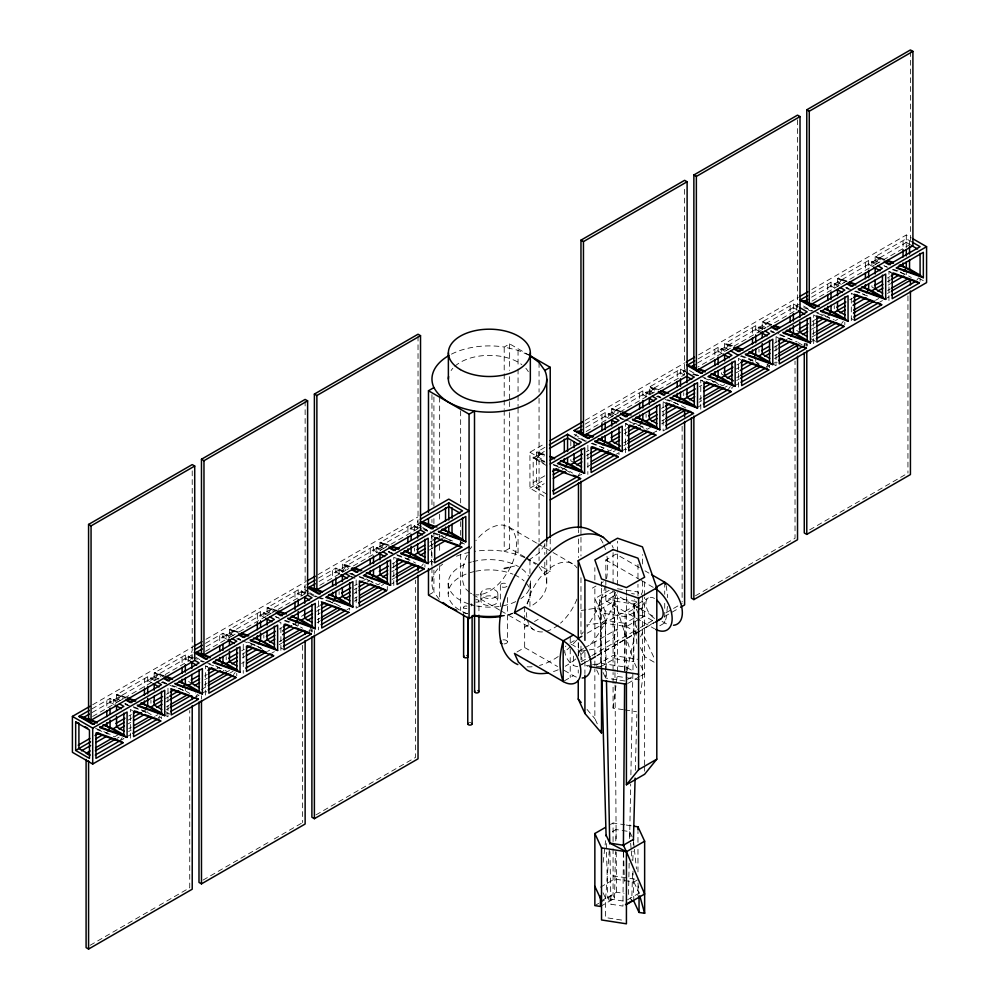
<?xml version="1.0" encoding="UTF-8"?>
<svg xmlns="http://www.w3.org/2000/svg" width="999" height="999" viewBox="0 0 999 999"><rect width="100%" height="100%" fill="white"/><g stroke="black" fill="none" stroke-linecap="round" stroke-linejoin="round"><path stroke-width="0.75" stroke-dasharray="5 3.75" d="M578.246 673.039L578.246 669.967M578.246 656.181L578.246 642.544M584.914 652.409L584.914 673.613M597.277 723.85L594.855 718.618L594.855 669.093M594.855 665.996L594.855 656.73M594.855 655.194L594.855 586.238M594.855 580.057L594.855 567.682M596.253 666.221L600.449 666.87L600.449 609.228L614.585 601.073L633.878 604.058L636.738 602.409M601.523 588.249L601.523 666.483M601.523 586.7L601.523 580.519M609.278 850.124L605.619 898.313L605.619 917.594L624.924 920.579M624.924 680.993L605.631 678.009L605.631 620.367L600.449 609.228L594.855 608.354L587.3 609.527M600.449 906.455L614.585 898.301L613.074 895.067L613.074 843.181M613.074 841.62L613.074 822.989L624.8 824.799M623.326 709.69L613.074 708.104L613.074 684.889M613.074 683.341L613.074 672.502M613.074 670.953L613.074 589.472M613.074 583.453L613.074 552.634M614.585 898.301L615.434 851.585M600.449 666.87L614.585 658.716L614.585 601.073L613.074 597.839L616.895 589.622M613.074 708.104L617.532 673.338M617.532 671.803L617.532 592.769M617.532 585.214L617.532 553.384M617.532 551.873L617.532 541.258M624.924 670.441L624.924 623.351L636.475 616.683M626.423 596.828L626.423 670.329M626.423 595.292L626.423 589.135M633.878 901.285L632.979 871.14M638.398 613.798L633.878 604.058L633.878 661.7L637.112 668.656M637.974 871.877L637.974 848.588M637.974 842.369L637.974 831.505M637.974 596.116L637.974 584.265M637.974 578.121L637.974 562.787M642.432 595.104L642.432 680.257L640.521 693.843M642.432 581.181L642.432 592.095L641.158 594.842M642.432 564.01L642.432 554.645M644.642 771.166L644.642 766.52M644.642 764.972L644.642 597.115M644.642 595.579L644.642 578.733M623.364 852.184L622.964 906.093L610.963 904.232L607.742 897.302L606.218 840.621M624.7 671.328L625.124 614.035L639.81 605.556M629.145 863.223L628.533 894.08L631.755 901.011L632.567 871.415M629.632 838.536L630.694 784.178M630.881 774.849L634.328 599.612M632.854 860.501L633.116 851.16M633.291 844.917L633.366 841.807M635.314 770.354L636.838 714.435M615.759 840.921L616.108 829.532L629.695 831.63L632.117 836.85M667.444 606.393L666.221 617.882L664.722 622.914L658.353 626.598M603.184 862.374L605.581 840.671M627.172 670.529L636.8 625.661M639.71 608.478L616.021 594.805L612.112 607.954L603.508 625.861A76.523 44.181 -60 0 1 588.461 646.815M640.521 636.863L642.432 632.754L654.195 658.104M467.182 555.244L465.921 557.854A38.262 22.09 -60 0 0 465.921 589.098L469.068 592.007M470.217 548.913L471.74 546.69M544.792 545.092L539.06 553.084L527.297 561.126M120.554 696.116L116.546 701.46L113.299 700.299M158.192 674.387L154.183 679.732L150.936 678.571M120.642 739.784L122.253 737.649M158.279 718.056L159.89 715.921M233.466 630.931L229.458 636.276L226.211 635.114M195.916 696.328L197.515 694.193M271.104 609.203L267.083 614.547L263.836 613.386M233.554 674.6L235.152 672.464M306.331 590.684L304.72 592.819L301.473 591.658M339.111 573.701L339.111 569.218L342.357 571.091L346.366 565.746M308.816 631.143L312.025 626.873M384.003 544.018L379.995 549.363L376.748 548.201M421.728 565.958L423.326 563.823M459.365 544.23L460.964 542.095M536.426 459.053L540.447 453.696M574.875 436.251L576.473 434.103M615.709 410.239L611.7 415.596L608.453 414.435M578.159 475.649L579.77 473.501M653.346 388.511L649.338 393.868L646.091 392.707M728.621 345.055L724.612 350.399L721.365 349.25M758.99 327.522L762.237 328.671L766.245 323.326M728.708 388.736L730.306 386.588M773.738 364.423L776.036 365.759L776.036 336.638L779.245 332.367M766.333 366.995L767.944 364.86M841.52 279.87L837.512 285.214L834.265 284.066M803.97 345.267L805.581 343.132M879.157 258.142L875.149 263.486L871.902 262.337M841.608 323.539L843.206 321.403M916.882 280.082L918.481 277.947M529.932 355.607L509.64 343.881L504.208 347.028A57.393 33.142 0 0 0 451.186 354.283M92.657 704.732L192.47 647.09M205.969 639.31L305.781 581.68M317.919 574.662L417.744 517.032M543.893 496.216L529.932 488.161L529.932 452.26L544.78 443.693M585.239 420.329L685.064 362.699M698.551 354.92L798.376 297.277M811.862 289.498L906.293 234.977L911.363 237.912M91.896 708.915L110.052 698.426L117.07 702.472M154.695 680.744L147.69 676.698L116.546 694.68L116.546 701.46L113.299 699.587L113.299 704.07M192.332 659.015L185.327 654.969L154.183 672.951L154.183 679.732L150.936 677.859L150.936 683.828M205.507 643.319L222.964 633.241L229.97 637.287M267.607 615.559L260.589 611.513L229.458 629.495L229.458 636.276L226.211 634.402L226.211 638.885M305.132 400.974L305.132 593.768L298.226 589.785L267.083 607.767L267.083 614.547L263.836 612.674L263.836 618.643M318.406 578.134L335.864 568.056L342.869 572.102M380.507 550.374L373.501 546.328L342.357 564.31L342.357 571.091M418.144 528.646L411.138 524.6L379.995 542.582L379.995 549.363L376.748 547.489L376.748 553.458M544.942 447.352L536.426 452.26L536.426 488.161L544.218 483.666M585.164 424.125L605.207 412.55L613.473 417.332M649.85 394.88L642.844 390.821L611.7 408.803L611.7 415.596L608.453 413.711L608.453 418.194M685.501 371.99L680.481 369.093L649.338 387.075L649.338 393.868L646.091 391.983L646.091 396.466M698.076 358.941L718.119 347.365L725.124 351.423L697.764 367.083M762.761 329.695L755.744 325.637L724.612 343.619L724.612 350.399L721.365 348.526L721.365 353.009M798.401 306.805L793.381 303.908L762.237 321.89L762.237 331.656M811.55 293.419L831.018 282.18L838.024 286.238M875.661 264.51L868.655 260.452L837.512 278.434L837.512 285.214L834.265 283.341L834.265 287.824M91.97 712.624L191.82 654.969M206.169 646.69L304.72 589.785L308.491 591.957M319.068 581.505L421.64 522.29M546.977 465.859L533.179 457.892L544.318 451.461M585.826 427.497L685.888 369.717M697.439 363.049L799.874 303.908L812.424 311.151M811.638 297.128L909.54 240.609L909.54 245.092M92.632 716.458L116.958 702.409M117.87 701.885L119.718 700.823M120.205 700.536L123.451 698.663L116.546 694.68L126.274 698.151M124.363 698.126L163.848 675.336M165.197 674.562L190.871 659.74M205.532 651.273L229.857 637.225M230.781 636.7L235.864 633.753M239.111 631.88L266.146 616.283M267.495 615.496L270.741 613.623M271.666 613.099L273.501 612.025M276.748 610.152L273.988 611.75L267.083 607.767L275.387 610.726M278.097 609.378L305.132 593.768M319.792 585.302L346.016 570.167L342.357 568.056M346.928 569.642L348.776 568.568M353.371 565.921L377.697 551.873M380.394 550.312L383.154 548.726M383.641 548.439L386.888 546.565L379.995 542.582L388.286 545.541M391.009 544.193L418.032 528.583L418.032 335.789M586.151 431.518L600.424 423.276M601.723 422.527L614.273 415.284M615.359 414.66L618.606 412.787L611.7 408.803L619.992 411.775M619.892 412.038L656.231 391.059L649.338 387.075L656.206 389.535M658.94 389.498L684.615 374.675L684.615 186.538M726.098 350.724L731.505 347.602L724.612 343.619L731.468 346.079M734.103 346.104L765.896 327.747L762.237 325.637M766.97 327.123L796.166 310.264M811.962 301.149L874.25 265.185M875.549 264.435L910.426 244.305M128.809 716.008L131.393 714.51M166.446 694.28L169.031 692.782M241.708 650.811L244.293 649.325M250.749 645.591L253.334 644.105L262.862 649.6M279.345 629.083L281.93 627.597M301.473 616.308L304.058 614.822M316.983 607.355L319.568 605.869M354.62 585.626L357.205 584.14M363.661 580.407L366.246 578.921L373.251 582.966M392.245 563.898L394.83 562.412M429.882 542.17L432.467 540.684M438.923 536.95L441.508 535.464L451.036 540.958M544.817 475.824L533.179 482.542L543.956 488.761M557.729 468.369L560.314 466.87L569.83 472.365M586.326 451.86L588.911 450.362M623.963 430.132L626.548 428.633M633.004 424.912L635.589 423.414L643.856 428.184M661.588 408.404L664.173 406.905M699.225 386.675L701.81 385.177M736.862 364.947L739.447 363.449M774.5 343.219L777.085 341.72M812.137 321.491L816.008 319.255M821.178 316.271L823.763 314.772L829.52 318.094M849.762 299.762L852.347 298.264M887.399 278.034L889.984 276.536M106.044 732.891L110.052 730.581M128.172 720.117L131.768 718.044M142.57 711.812L147.69 708.853L147.69 712.599L154.595 716.583M165.497 698.563L168.394 696.89M204.62 675.986L207.317 674.425M216.758 668.968L219.455 667.419M242.37 654.183L245.08 652.622M293.644 624.587L296.341 623.026M316.571 611.338L320.229 609.24M331.855 602.522L335.864 600.212L335.864 603.958L342.769 607.941M354.345 589.535L357.043 587.974M366.908 582.28L369.493 580.794M391.62 568.019L394.817 566.171M407.13 559.065L411.138 556.755M429.258 546.291L433.928 543.593M443.369 538.136L446.066 536.575M529.932 488.161L544.78 479.595M562.312 469.468L567.569 466.433M586.588 455.444L589.572 453.733M624.363 433.641L627.21 432.005M637.849 425.861L642.844 422.977M662.137 411.838L664.834 410.277M713.386 382.242L716.083 380.681M736.238 369.056L739.023 367.445M749.812 361.213L752.509 359.665M773.863 347.327L778.134 344.867M811.5 325.599L815.908 323.052M827.01 316.646L831.018 314.335M887.399 281.78L890.646 279.907M128.222 723.838L130.819 722.339M165.859 702.11L168.456 700.611M204.795 679.632L207.392 678.134M242.432 657.904L245.03 656.405M317.694 614.447L320.292 612.949M354.033 593.468L356.631 591.97M391.67 571.74L394.268 570.242M429.308 550.012L433.204 547.764M587.037 458.941L589.635 457.442M662.312 415.484L664.909 413.986M736.288 372.777L738.885 371.278M773.925 351.049L777.809 348.801M811.55 329.32L815.446 327.073M888.123 285.115L890.721 283.616M117.707 735.002L114.46 736.875L110.052 734.327L96.054 729.32M128.746 728.633L131.344 727.135M166.383 706.905L168.968 705.406M204.395 684.952L207.093 683.391M229.533 670.441L227.372 671.69L222.964 669.143L208.953 664.135M241.646 663.448L244.243 661.95M279.283 641.72L281.88 640.222M317.295 619.767L320.005 618.206M354.558 598.264L357.155 596.765M380.07 583.528L377.909 584.777L373.501 582.23L358.067 576.71M392.195 576.535L394.78 575.037M611.788 449.75L609.615 450.999L605.207 448.451L591.196 443.444M623.9 442.757L626.498 441.258M650.499 427.397L647.252 429.27L642.844 426.723L624.55 420.179M661.85 420.841L664.56 419.28M699.163 399.3L701.76 397.802M724.687 384.565L722.527 385.814L718.119 383.266L704.108 378.259M736.8 377.572L739.397 376.074M774.762 355.656L777.459 354.096M812.075 334.116L815.958 331.868M835.426 320.629L837.587 319.38M887.661 290.472L890.371 288.911M116.958 738.311L119.118 737.062M128.634 731.568L131.231 730.069M155.669 715.958L157.842 714.71M166.271 709.839L168.868 708.341M201.473 689.51L206.88 686.388M229.857 673.126L233.104 671.253M267.495 651.398L269.655 650.149M279.183 644.655L281.768 643.156M317.083 622.764L319.792 621.203M354.445 601.198L357.043 599.7M381.481 585.589L383.641 584.34M392.083 579.47L394.68 577.971M587.449 466.67L590.047 465.172M613.186 451.81L615.359 450.561M623.788 445.691L626.385 444.193M661.638 423.838L664.347 422.277M699.063 402.235L701.66 400.736M725.012 387.25L727.172 386.001M736.7 380.507L739.285 379.008M774.55 358.653L778.596 356.306M811.962 337.05L815.858 334.802M875.549 300.337L878.795 298.464M887.449 293.469L890.159 291.908M119.843 740.858L123.851 738.548L123.851 741.046M128.184 736.038L130.345 734.789M158.816 718.356L161.488 716.82L161.488 719.317M165.822 714.31L167.982 713.061M195.117 697.402L199.126 695.092L195.354 692.919M202.372 693.206L205.619 691.333L207.78 692.582M271.716 653.171L274.388 651.635M309.353 631.443L312.025 629.907L312.025 632.404M346.99 609.715L349.662 608.179L349.662 611.925M391.633 583.94L393.793 582.692M429.258 562.212L431.431 560.963L433.591 562.212M459.89 544.53L462.574 542.994M577.36 476.71L581.368 474.4L581.368 476.898M616.333 454.208L619.005 452.672L619.005 455.169M622.252 450.799L625.499 448.926L628.746 450.799M652.634 433.254L656.643 430.944L656.643 433.441M697.527 407.342L700.774 405.469M735.164 385.614L731.917 387.487L731.917 391.233M736.238 384.99L738.411 383.741M766.87 367.295L769.542 365.759L769.542 368.256M772.789 363.886L776.036 362.013L778.209 363.261M804.507 345.567L807.18 344.031L807.18 346.528M810.426 342.158L813.673 340.284M879.782 302.11L882.454 300.574M885.701 298.701L888.948 296.828M358.753 606.68L356.156 608.179L356.156 576.023L351.136 573.126M665.734 429.445L663.136 430.944L663.136 398.788M428.484 595.104L433.916 591.957A57.393 33.142 0 0 1 442.694 564.085M524.862 557.03L509.64 548.239L504.208 551.373A57.393 33.142 0 0 0 474.5 551.373M550.224 556.056L550.224 571.665L544.792 574.812A57.393 33.142 0 0 1 529.932 606.818L529.932 581.118M605.831 578.883L605.831 559.989L616.021 554.108L639.71 567.794M524.662 627.197L529.582 624.363M534.502 621.515L538.186 619.392M592.307 588.149L595.991 586.013M600.911 583.179L603.371 581.755M609.178 590.334L594.855 598.601L601.523 612.974L626.423 616.833L636.838 610.814M601.51 666.558L599.687 599.35L613.036 591.645M517.02 651.96L524.662 647.539L557.567 666.545M605.831 586.151L605.831 600.686L616.021 594.805M569.905 643.181L576.56 639.335M587.2 633.191L636.438 604.77M637.762 603.995L648.413 597.852M638.136 610.064L644.642 606.306L641.62 599.775M583.478 648.563L578.246 651.585L587.3 650.187M584.79 647.802L617.532 628.908L613.074 638.486L594.855 649.013L588.811 649.949M639.435 619.068L626.423 626.585L601.523 622.739L586.425 625.074M640.746 618.319L644.642 616.058L656.805 623.076M90.085 945.304L158.104 906.031M159.191 905.406L189.735 887.774L189.735 710.514M202.984 880.119L271.016 840.846M274.263 838.973L301.286 823.363M315.934 814.909L415.547 757.404L415.547 580.144M581.168 661.775L590.596 656.343M591.932 655.556L639.048 628.359M640.396 627.584L653.858 619.805M665.971 612.812L682.13 603.496M695.416 595.816L795.029 538.299L795.029 361.051M809.665 529.857L906.592 473.901M582.317 663.998L587.699 660.888M597.115 655.444L655.007 622.027M664.422 616.583L679.233 608.041M579.482 665.921L588.798 660.539M596.778 655.931L636.7 632.891M638.036 632.117L653.995 622.901M564.348 680.868L573.364 675.661A24.913 14.386 60 0 0 577.922 677.597M596.153 665.247L613.074 655.481L637.974 659.328M627.484 679.507L633.915 675.799M627.722 683.478L639.435 676.71M640.746 675.961L644.642 673.701L640.396 664.56M610.476 824.5L613.074 822.989M612.387 831.68L616.108 829.532M600.449 887.174L614.585 879.02L633.878 882.005L637.974 879.632L613.074 875.786L614.585 879.02M601.523 900.686L605.619 898.313L624.924 901.298M607.742 897.302L616.533 892.219L624.038 893.381M594.855 905.594L598.763 903.333M600.062 902.584L613.074 895.067M627.484 899.812L639.048 893.143L643.244 893.793M509.74 567.207L518.056 565.222M581.268 610.464L585.789 609.765M590.958 665.022L584.914 665.958L587.986 666.433M592.469 664.785L601.523 663.386L626.423 667.245L634.515 671.915M617.469 588.761L637.974 591.932L639.185 594.542M631.568 593.531L634.44 593.98M636.513 601.46L613.074 597.839L594.855 608.354L601.523 622.739L605.631 620.367L624.924 623.351L626.423 626.585L638.561 633.591M639.547 615.272L644.642 616.058L640.396 606.917M599.687 599.35L605.069 610.938L625.124 614.035M614.585 658.716L633.878 661.7L614.585 601.073M617.532 676.398L639.497 679.795M624.8 709.914L636.513 711.725M626.261 825.037L632.117 825.936M528.621 355.02L518.056 350.337L504.208 347.028L504.208 409.428M524.65 557.617L518.056 554.682L504.208 551.373L504.208 410.976M463.424 612.749L467.582 613.736M536.563 543.031L508.491 526.81L502.884 525.087A38.262 22.09 -60 0 0 475.824 540.709M470.217 593.094L471.74 593.556M884.477 259.328L875.911 256.268L882.916 260.314M883.441 259.678L875.149 256.706L875.149 263.486L871.902 261.613L871.902 267.582M871.902 261.613L877.609 263.661M884.752 266.209L887.611 267.233M893.318 269.28L899.025 271.316M892.282 269.618L906.293 274.625L911.3 277.522M888.948 300.574L888.948 271.453L891.795 272.477M846.84 281.056L838.273 277.997L845.279 282.043M847.227 281.918L837.512 278.434L844.405 282.417M834.265 283.341L839.972 285.389M845.691 287.425L848.538 288.449M855.681 291.009L859.964 292.532M846.078 288.286L848.938 289.31M854.644 291.346L868.655 296.353M803.77 307.63L812.337 310.689M813.76 311.201L822.327 314.26M808.441 310.015L811.3 311.039M817.007 313.074L834.327 319.992M771.578 324.513L762.999 321.453L770.017 325.499M770.541 324.862L762.237 321.89L769.143 325.874M758.99 332.767L758.99 326.798L764.71 328.846M770.416 330.881L774.7 332.417M780.419 334.465L791.882 339.822M770.803 331.743L773.663 332.767M779.382 334.802L797.152 341.983M732.504 345.729L725.374 343.181L732.379 347.227M721.365 348.526L727.072 350.574M741.345 355.681L747.065 357.717M740.309 356.019L759.053 363.449M693.718 373.838L699.437 375.874M700.861 376.386L710.851 379.957L719.118 384.727M683.728 370.979L685.888 371.753M692.682 374.175L696.965 375.711M700.774 409.215L700.774 380.095L703.621 381.118M658.666 389.697L650.099 386.638L657.105 390.684M646.091 391.983L651.798 394.031M657.517 396.066L660.364 397.09M667.507 399.65L673.226 401.685M656.48 396.416L663.611 398.963M665.047 399.475L680.481 404.995L686.75 408.616M621.028 411.426L612.462 408.366L619.48 412.412M608.453 413.711L614.173 415.759M619.88 417.794L624.163 419.33M625.586 419.842L632.729 422.39M620.267 418.656L623.126 419.68M625.499 452.672L625.499 423.551L628.359 424.575M577.959 437.999L586.525 441.058M592.245 443.106L600.112 446.391M582.629 440.384L585.489 441.408M544.33 454.37L537.2 451.823L544.205 455.869M544.73 455.232L536.426 452.26L543.956 456.605M546.977 494.255L533.179 486.288L533.179 457.167L544.605 461.251M553.171 464.323L558.891 466.358M533.179 457.892L545.004 462.112M553.571 465.172L567.569 470.179L572.589 473.076M414.385 530.244L414.385 525.761L421.516 528.321M422.952 528.821L428.658 530.869M434.378 532.904L441.508 535.464M414.385 526.473L417.632 527.634L417.632 520.854M424.762 530.194L427.622 531.206M433.341 533.254L452.535 540.946M389.323 545.204L380.756 542.145L386.513 545.466M376.748 547.489L382.455 549.537M388.174 551.573L395.304 554.133M396.74 554.632L403.883 557.192L412.137 561.962M388.561 552.435L391.421 553.446M397.127 555.494L411.138 560.501L415.547 563.049M396.653 558.354L393.793 557.33L393.793 586.45M350.262 566.421L343.119 563.873L350.137 567.919M349.225 566.77L342.357 564.31L349.263 568.294M339.111 569.218L344.83 571.266M350.537 573.301L353.396 574.325M359.103 576.361L366.246 578.921M339.111 569.929L348.077 573.139M349.5 573.651L356.643 576.198M301.473 595.429L301.473 590.946L305.756 592.482M307.192 592.994L317.183 596.565M318.619 597.077L327.185 600.137M311.863 595.379L316.146 596.903M317.57 597.414L335.864 603.958M276.423 610.389L267.857 607.33L274.862 611.376M263.836 612.674L268.132 614.21M275.262 616.758L279.545 618.294M285.264 620.329L290.971 622.377L299.238 627.147M284.228 620.679L298.226 625.686L302.635 628.234M277.635 621.353L280.881 622.514L280.881 651.635M238.786 632.117L230.22 629.058L237.225 633.104M237.75 632.454L229.458 629.495L236.351 633.478M226.211 634.402L231.918 636.45M237.625 638.486L240.484 639.51M247.627 642.057L253.334 644.105M236.588 638.836L240.871 640.359M242.307 640.871L255.157 645.466M256.581 645.978L263.898 649.325M188.574 660.614L188.574 656.131L204.283 661.75M205.707 662.262L212.849 664.81M188.574 656.842L191.82 658.004L191.82 651.223M200.387 661.076L203.247 662.087M205.619 695.092L205.619 665.971L208.479 666.995M163.511 675.574L154.945 672.514L161.963 676.56M163.911 676.423L154.183 672.951L161.089 676.935M150.936 677.859L156.643 679.907M162.362 681.942L166.646 683.478M172.352 685.514L178.072 687.562M161.326 682.292L168.469 684.839M169.892 685.351L185.327 690.871L189.735 693.418M125.874 697.302L117.308 694.243L124.326 698.289M113.299 699.587L119.018 701.635M124.725 703.671L127.585 704.695M133.292 706.743L140.434 709.29L147.44 713.336M125.112 704.532L127.972 705.544M133.679 707.592L147.69 712.599M95.654 728.471L102.797 731.018L111.064 735.788M525.973 558.204L535.639 564.248M912.037 242.058L906.293 238.724L875.149 256.706L882.042 260.689M910.052 244.655L903.046 240.609L903.046 248.064M918.968 278.197L924.038 281.131M900.111 271.94L907.292 276.086M875.149 260.452L878.908 262.625M883.928 265.522L886.438 266.97M888.948 271.453L892.194 273.339M872.414 266.383L865.409 262.337L865.409 271.278M875.149 288.861L871.902 286.975L871.902 284.003M862.474 293.669L864.647 294.917M837.512 282.18L841.27 284.353M846.29 287.25L851.31 290.147M854.557 295.067L851.31 293.182L851.31 322.302M834.777 288.112L827.771 284.066L827.771 293.007M851.31 318.556L854.557 320.429M815.833 316.171L813.673 314.91L813.673 344.031L811.375 342.694M797.152 309.84L790.134 305.794L790.134 314.735M796.628 330.432L799.874 332.317M811.163 338.836L816.92 342.158M798.401 342.707L802.16 344.88M771.028 330.706L773.526 332.155M758.99 326.798L762.237 328.671M776.036 336.638L779.282 338.524M759.515 331.568L752.497 327.522L752.497 336.463M767.032 364.31L769.542 365.759M748.488 358.229L758.004 363.723M724.612 347.365L728.371 349.538M740.571 359.628L738.411 358.366L738.411 387.487M721.877 353.296L714.872 349.25L714.872 356.705M724.612 375.774L721.365 373.901L721.365 370.916M689.485 370.542L698.264 375.612M685.888 371.503L683.728 370.254L683.728 376.223M700.774 380.095L704.02 381.98M684.24 375.025L677.235 370.979L677.235 379.92M674.3 402.31L680.232 405.731M649.338 390.821L653.096 392.994M658.116 395.891L660.626 397.34M663.136 401.823L666.383 403.708M646.603 396.753L639.597 392.707L639.597 400.162M611.7 412.55L615.459 414.722M616.72 415.447L624.25 419.792M625.499 423.551L628.746 425.437M608.965 418.481L601.96 414.435L601.96 421.89M601.198 447.015L603.708 448.464M574.063 434.278L585.352 440.796M574.063 462.687L570.816 460.814L570.816 457.829M529.932 452.26L543.956 460.352M533.179 457.167L543.956 463.399M644.979 570.829L648.925 573.114M605.831 559.989L640.047 579.757M641.37 580.506L653.209 587.35M537.899 543.793L572.664 563.873M641.021 609.24L654.183 616.845M662.087 621.403L664.722 622.914A24.913 14.386 60 0 0 669.28 624.862M605.831 600.686L654.532 628.796M526.136 557.754L550.224 571.665M460.189 541.608L466.521 545.267M417.632 524.6L421.391 526.773M422.652 527.497L431.431 532.567M654.108 662.175L644.642 656.718L640.396 647.564M414.385 525.761L417.632 527.634M433.591 536.85L431.431 535.601L431.431 564.722M414.897 530.519L407.892 526.473L407.892 533.941M472.902 594.63L499.637 610.077M500.974 610.839L534.403 630.144M379.995 546.328L383.753 548.501M388.773 551.398L393.793 554.295M377.26 552.247L370.254 548.201L370.254 557.155M564.148 670.341L573.364 675.661M351.136 576.161L354.907 578.334M350.399 576.448L352.909 577.897M339.623 573.975L332.617 569.929L332.617 578.883M328.609 600.649L335.614 604.695M309.74 592.682L317.27 597.027M301.473 590.946L304.72 592.819L304.72 586.038M301.998 595.704L294.98 591.658L294.98 599.125M267.083 611.513L270.854 613.686M275.874 616.583L278.384 618.031M264.36 617.432L257.342 613.386L257.342 620.854M280.881 647.876L284.128 649.75M229.458 633.241L233.217 635.414M238.237 638.311L240.747 639.76M226.723 639.16L219.718 635.114L219.718 642.582M215.709 665.834L223.963 670.604M195.579 657.142L203.109 661.488M188.574 656.131L191.82 658.004M205.619 665.971L207.78 667.22M189.086 660.888L182.08 656.842L182.08 665.796M188.574 681.493L191.82 683.366M179.146 688.186L185.077 691.608M154.183 676.698L161.713 681.043M162.962 681.768L167.982 684.665M152.71 683.341L144.443 678.571L144.443 687.524M165.472 711.613L170.142 714.31M165.684 715.484L167.982 716.82L167.982 687.699M116.546 698.426L120.317 700.599M125.325 703.496L130.345 706.393M132.517 710.676L130.345 709.427L130.345 738.548L128.047 737.212M113.824 704.345L106.806 700.299L106.806 707.767M508.491 526.81L512.787 530.806A38.262 22.09 -60 0 1 512.787 562.05L508.491 571.003L502.884 579.195A38.262 22.09 -60 0 1 475.824 594.817M587.037 709.427L594.855 718.618M539.06 566.82L544.792 574.812L544.792 560.764M603.034 672.439L605.631 678.009M596.678 669.917L599.1 675.149M633.878 882.005L639.048 893.143L637.924 882.567L637.974 895.953M603.034 892.744L605.619 898.313M612.112 545.466L613.224 547.939M666.221 585.539L667.694 597.627M633.578 841.757L634.215 847.801M634.377 849.312L636.475 868.968M629.695 831.63L630.519 841.67M630.656 843.218L631.168 849.425M631.293 850.973L632.067 860.289M633.878 604.058L636.863 643.793M623.576 852.159L624.375 881.343M605.069 610.938L606.256 669.904M606.281 671.453L606.443 679.22M609.902 851.635L610.963 904.232M614.373 590.871L614.947 671.053M614.959 672.614L615.034 683.528M615.047 685.089L616.171 841.096M616.246 851.935L616.533 892.219M920.091 278.846L920.091 281.343M910.426 51.511L910.426 242.745M907.941 295.866L907.941 473.114M906.293 234.977L906.293 247.465M906.293 270.879L906.293 274.625M868.655 260.452L868.655 268.681M844.817 322.302L844.817 324.8M834.265 305.731L834.265 308.703M831.018 282.18L831.018 290.409M806.78 343.156L806.78 346.266M804.282 343.269L804.282 346.378M797.527 119.805L797.527 307.929M796.628 305.07L796.628 311.039M793.381 303.908L793.381 312.138M758.99 349.188L758.99 352.16M755.744 325.637L755.744 335.364M755.744 357.792L755.744 361.538M718.119 347.365L718.119 354.108M683.728 392.644L683.728 395.629M682.13 426.236L682.13 601.935M680.481 369.093L680.481 377.322M664.722 582.23L664.722 594.28M664.722 603.321L664.722 610.864M664.722 612.375L664.722 622.914M646.091 414.373L646.091 417.357M642.844 390.821L642.844 399.051M605.831 580.344L605.831 584.702M605.207 412.55L605.207 420.779M587.862 445.279L587.862 474.4M580.968 529.495L580.968 535.714M580.968 537.275L580.968 555.931M580.968 577.697L580.968 633.678M580.968 646.116L580.968 664.772M578.471 529.62L578.471 532.729M578.471 538.948L578.471 557.604M578.471 643.119L578.471 655.556M573.364 656.081L573.364 665.309M570.816 441.408L570.816 445.891M570.229 636.788L570.229 642.807M570.229 648.838L570.229 677.472M550.224 538.898L550.224 549.825M546.753 541.271L546.753 553.746M546.753 559.989L546.753 583.379M544.792 543.606L544.792 554.532M539.06 362.462L539.06 392.108M539.06 398.339L539.06 541.858M539.06 548.101L539.06 560.576M530.506 583.379L530.506 593.668M529.932 559.952L529.932 573.563M524.662 606.855L524.662 647.539M518.056 350.337L518.056 367.495M518.056 369.056L518.056 394.018M518.056 395.579L518.056 406.493M518.056 408.054L518.056 554.682M509.64 343.881L509.64 370.404M509.64 376.648L509.64 400.037M509.64 401.598L509.64 410.964M509.64 412.525L509.64 548.239M507.467 597.502L507.467 641.87A3.559 2.06 0 0 1 502.984 643.856M500.349 585.264L500.349 606.68M497.864 593.668L497.864 600.724M480.844 593.668L480.844 600.724M475.674 599.837A2.185 1.261 0 0 1 478.946 600.923L478.946 614.772M466.883 606.168A2.185 1.261 0 0 0 463.611 607.267L463.611 613.436M460.651 410.851L460.651 502.884M460.651 521.603L460.651 535.639M460.651 541.883L460.651 545.004M460.651 554.358L460.651 610.526M448.201 583.379L448.201 593.668M439.647 397.165L439.647 501.673M439.647 514.16L439.647 520.392M439.647 534.44L439.647 537.549M439.647 545.354L439.647 553.159M439.647 565.634L439.647 599.949L433.916 591.957L433.916 570.117M433.916 396.965L433.916 506.168M433.916 518.643L433.916 524.887M433.916 532.679L433.916 535.801M431.955 394.63L431.955 505.382M431.955 519.43L431.955 522.552M431.955 535.027L431.955 566.221M431.955 567.782L431.955 583.379M424.937 564.722L424.937 567.22M414.385 548.139L414.385 551.123M411.138 524.6L411.138 531.331M387.3 586.45L387.3 590.197M373.501 546.328L373.501 554.557M339.111 591.595L339.111 594.58M335.864 568.056L335.864 576.286M318.519 600.786L318.519 629.907M314.385 630.544L314.385 633.653M311.888 629.108L311.888 632.217M302.635 645.329L302.635 822.589M298.226 589.785L298.226 598.014M298.226 621.94L298.226 625.686M263.836 635.052L263.836 638.036M260.589 611.513L260.589 621.228M243.257 644.243L243.257 673.363M236.763 673.363L236.763 675.861M226.211 656.78L226.211 659.765M222.964 633.241L222.964 641.47M201.473 695.729L201.473 698.838M192.22 470.816L192.22 658.953M185.327 654.969L185.327 663.199M185.327 687.125L185.327 690.871M150.936 700.237L150.936 703.221M147.69 676.698L147.69 684.927M110.052 698.426L110.052 706.655M512.712 613.648A57.393 33.142 0 0 1 501.298 615.796M456.443 556.231A57.393 33.142 0 0 1 471.628 551.873M451.098 370.554A40.984 23.664 0 0 1 452.847 368.281M454.782 366.321A40.984 23.664 0 0 1 521.865 364.635M525.861 368.281A40.984 23.664 0 0 1 528.334 371.728M466.883 608.354A2.185 1.261 0 0 1 463.611 607.267M472.04 605.194A2.185 1.261 0 0 1 471.029 605.968M471.029 603.783A2.185 1.261 0 0 1 472.04 604.545M469.368 722.627A2.185 1.261 0 0 1 471.029 722.752M527.397 604.008A38.262 22.09 -60 0 1 549.999 568.069A38.262 22.09 -60 0 1 576.96 567.857M576.96 599.1A38.262 22.09 -60 0 1 560.539 623.139M558.241 625.049A38.262 22.09 -60 0 1 546.528 631.231M542.519 631.905A38.262 22.09 -60 0 1 527.397 620.179M526.81 617.32A38.262 22.09 -60 0 1 526.473 612.624M530.282 580.906A41.159 23.764 0 0 1 520.879 598.663M515.821 601.585A41.159 23.764 0 0 1 475.774 605.819M474.325 605.506A41.159 23.764 0 0 1 470.117 604.395M468.781 603.958A41.159 23.764 0 0 1 467.245 563.336M468.781 562.812A41.159 23.764 0 0 1 471.491 561.975M472.889 561.613A41.159 23.764 0 0 1 518.456 566.583M522.002 568.918A41.159 23.764 0 0 1 528.496 576.048M478.946 600.923A2.185 1.261 0 0 1 475.674 602.022M526.023 582.867A41.159 23.764 0 0 1 524.999 605.544M512.949 613.124A41.159 23.764 0 0 1 501.473 616.371M467.245 613.711A41.159 23.764 0 0 1 468.781 573.089M470.117 572.664A41.159 23.764 0 0 1 474.325 571.54M475.774 571.228A41.159 23.764 0 0 1 512.949 574.2M514.41 574.812A41.159 23.764 0 0 1 524.075 580.906M506.993 586.288A3.559 2.06 0 0 1 501.623 586.838A3.559 2.06 0 0 1 501.623 583.691A3.559 2.06 0 0 1 506.993 584.24M502.984 639.884A3.559 2.06 0 0 1 507.467 641.87M584.427 651.123A76.523 44.181 -60 0 1 579.245 656.043M575.824 658.94A76.523 44.181 -60 0 1 565.247 666.258M558.179 669.792A76.523 44.181 -60 0 1 552.597 671.827M600.399 538.711A76.523 44.181 -60 0 1 603.221 543.568M603.821 544.905A76.523 44.181 -60 0 1 605.794 550.661M606.98 556.368A76.523 44.181 -60 0 1 606.605 578.571M605.194 585.751A76.523 44.181 -60 0 1 586.9 626.922M583.354 631.93A76.523 44.181 -60 0 1 581.518 634.328M576.735 640.047A76.523 44.181 -60 0 1 571.69 645.391M570.654 646.39A76.523 44.181 -60 0 1 564.098 652.185M558.241 656.53A76.523 44.181 -60 0 1 539.522 665.446M532.092 666.758A76.523 44.181 -60 0 1 526.473 666.733M577.697 666.47A12.25 7.068 60 0 1 567.245 658.853A12.25 7.068 60 0 1 565.871 645.991M571.128 644.367A12.25 7.068 60 0 1 582.017 660.314M654.532 618.456A12.25 7.068 60 0 1 645.878 603.458A12.25 7.068 60 0 1 654.532 598.463M483.341 597.14A8.504 4.908 0 0 0 497.577 594.929A8.504 4.908 0 0 0 487.15 588.923A8.504 4.908 0 0 0 483.341 597.14M483.341 604.195A8.504 4.908 0 0 0 497.577 601.997A8.504 4.908 0 0 0 487.15 595.978A8.504 4.908 0 0 0 483.341 604.195"/><path stroke-width="1.5" d="M601.523 668.019L601.523 733.004L584.914 713.461L578.246 699.075L578.246 680.694M578.246 639.535L578.246 560.639L617.532 538.224L642.432 546.853L656.805 587.837L656.805 759.165L644.642 774.262L626.423 784.777L626.423 671.877M584.914 640.359L584.914 579.657L578.246 560.639M605.269 827.497L594.855 833.516L594.855 905.594L600.449 906.455L600.449 896.078M594.855 833.516L601.523 847.889L601.523 919.967L626.423 923.813L626.423 851.735L623.413 845.266L609.815 843.106L606.168 835.264L606.093 836.026L601.885 680.556M637.974 829.944L637.974 826.847L633.578 826.161M656.805 587.837L638.586 598.239L638.586 769.692L626.423 784.777M633.878 901.285L639.048 912.424L644.642 913.298L644.642 841.22L637.974 826.847M624.612 683.753L623.413 846.016L623.388 845.204L633.329 839.472L633.416 840.246L635.102 778.121M548.239 672.901A76.523 44.181 -60 0 1 526.985 670.042L518.381 662.062L514.473 653.421L563.174 681.543A24.913 14.386 60 0 0 580.794 671.365A24.913 14.386 60 0 0 563.174 640.859L514.473 612.737L518.381 599.587L526.985 581.68A76.523 44.181 -60 0 1 603.508 537.499L610.014 543.531M563.174 640.859C559.627 653.92 558.291 668.706 563.174 681.543L563.174 640.859L573.364 634.977A24.913 14.386 60 0 1 590.384 659.877A24.913 14.386 60 0 1 582.167 678.021M107.655 730.756L110.052 727.547L110.052 720.079M145.28 709.028L147.69 705.818L147.69 698.351M182.917 687.3L185.327 684.09L185.327 678.121M221.353 664.497L222.964 662.362L222.964 656.393M258.192 643.843L260.589 640.634L260.589 633.166M295.829 622.115L298.226 618.905L298.226 611.438M333.454 600.387L335.864 597.177L335.864 591.208M371.091 578.658L373.501 575.449L373.501 569.48M408.728 556.93L411.138 553.721L411.138 546.253M446.366 535.202L448.776 531.992L448.776 526.023M565.971 465.534L567.569 463.399L567.569 457.43M602.797 444.88L605.207 441.67L605.207 435.701M640.434 423.151L642.844 419.942L642.844 413.973M678.071 401.423L680.481 398.214L680.481 392.245M716.508 378.621L718.119 376.486L718.119 370.517M754.145 356.893L755.744 354.757L755.744 348.788M790.971 336.238L793.381 333.029L793.381 325.562M828.608 314.51L831.018 311.301L831.018 305.332M866.245 292.782L868.655 289.573L868.655 283.604M903.883 271.054L906.293 267.844L906.293 261.875M88.574 524.438L192.22 464.597L194.718 466.034L194.718 660.389L91.059 720.229L88.574 718.793L88.574 524.438L91.059 525.886L194.718 466.034M201.473 459.253L305.132 399.413L307.617 400.849L307.617 595.204L203.971 655.044L201.473 653.608L201.473 459.253L203.971 460.701L307.617 400.849M314.385 394.068L418.032 334.228L420.529 335.664L420.529 530.019L316.87 589.86L314.385 588.423L314.385 394.068L316.87 395.504L420.529 335.664M580.968 434.515L580.968 240.16L684.615 180.32L687.112 181.756L687.112 376.111L583.453 435.951L583.453 241.596L687.112 181.756M693.868 369.33L693.868 174.975L797.527 115.135L800.012 116.571L800.012 310.926L696.365 370.766L696.365 176.411L800.012 116.571M806.78 304.146L806.78 109.79L910.426 49.95L912.911 51.386L912.911 245.742L809.265 305.582L809.265 111.226L912.911 51.386M428.484 512.425L428.484 390.746L433.916 387.612A57.393 33.142 0 0 1 448.776 355.607M428.484 390.746L469.068 414.173L474.5 411.039A57.393 33.142 0 0 0 544.792 370.454L550.224 367.32L550.224 537.337M469.068 546.74L92.707 764.023L72.415 752.309L72.415 716.408L89.96 706.281M193.818 646.316L201.923 641.645M307.13 580.894L315.222 576.223M420.442 515.484L448.776 499.125L469.068 510.839L92.707 728.121L72.415 716.408M550.174 440.584L582.542 421.89M686.413 361.925L694.505 357.255M799.724 296.503L807.816 291.833M119.443 703.845L123.851 706.393L92.707 724.375L78.909 716.408L89.298 710.414M194.418 649.725L202.198 645.229M307.317 584.54L315.11 580.044M420.229 519.355L448.776 502.872L462.574 510.839L431.431 528.821L420.142 522.302M549.413 444.767L567.569 434.278L581.368 442.245L550.224 460.227M614.597 417.982L619.005 420.517L587.862 438.499L574.063 430.532L581.855 426.036M727.497 352.784L731.917 355.332L700.774 373.314L686.975 365.347L694.755 360.851M840.409 287.6L844.817 290.147L813.673 308.129L799.874 300.162L807.667 295.667M82.929 717.844L89.386 714.11M207.118 659.178L195.829 652.659L202.285 648.925M320.03 593.993L308.728 587.474L315.197 583.741M432.929 528.808L421.64 522.29L448.776 506.618L460.064 513.136M549.487 448.476L567.569 438.037L578.858 444.555M581.955 429.732L578.071 431.968L589.373 438.486M690.983 366.783L694.854 364.548M803.883 301.598L807.766 299.363M550.224 463.973L926.585 246.691L926.585 282.592L550.224 499.875M78.247 745.192L89.885 738.473M95.042 735.489L98.926 733.254M115.884 723.463L124.925 718.244M133.978 713.024L136.563 711.525M153.521 701.735L162.562 696.515M170.317 692.032L174.188 689.797M191.159 680.007L198.913 675.524M207.954 670.304L211.825 668.069M228.796 658.279L237.837 653.059M246.878 647.839L249.463 646.341M266.421 636.55L275.474 631.331M283.216 626.848L287.1 624.612M304.058 614.822L311.813 610.339M320.854 605.119L324.737 602.884M341.695 593.094L350.736 587.874M359.777 582.654L362.362 581.156M379.333 571.366L388.374 566.146M396.128 561.663L398.713 560.177M416.97 549.637L424.712 545.154M433.766 539.935L437.637 537.699M552.559 471.353L556.443 469.105M573.401 459.315L582.442 454.095M591.495 448.876L594.08 447.377M611.038 437.587L620.079 432.367M627.834 427.897L630.419 426.398M648.676 415.859L656.43 411.388M665.471 406.168L669.342 403.921M686.313 394.13L695.354 388.911M704.395 383.691L706.98 382.192M723.938 372.402L732.991 367.182M740.734 362.712L744.617 360.464M761.575 350.674L769.33 346.203M778.371 340.984L782.254 338.736M799.212 328.946L808.253 323.726M817.307 318.506L819.879 317.008M836.85 307.217L845.891 301.998M853.646 297.515L857.517 295.279M874.487 285.489L882.229 281.019M891.283 275.786L895.154 273.551M90.21 755.069L78.909 748.551L78.909 723.189L75.662 722.027L75.662 750.436L90.547 741.845M95.704 738.86L102.173 735.127M102.909 724.987L113.299 728.708L124.301 722.352M133.342 717.132L141.096 712.662M140.547 703.259L150.936 706.98L161.938 700.624M169.693 696.153L178.734 690.921M179.608 682.042L188.574 685.252L199.575 678.895M208.616 673.676L215.072 669.942M215.821 659.802L226.211 663.523L237.2 657.167M246.254 651.947L252.71 648.214M253.459 638.074L263.836 641.783L274.837 635.439M282.592 630.968L291.633 625.736M291.096 616.346L301.473 620.054L312.475 613.711M321.516 608.491L327.984 604.757M328.721 594.617L339.111 598.326L350.112 591.982M359.153 586.763L365.609 583.029M366.358 572.889L376.748 576.598L387.749 570.254M395.492 565.784L403.246 561.301M403.996 551.161L414.385 554.87L425.374 548.526M434.428 543.306L442.17 538.823M553.221 474.712L559.69 470.979M560.439 460.839L570.816 464.56L581.818 458.204M590.859 452.984L597.327 449.25M598.064 439.11L608.453 442.832L619.455 436.476M628.496 431.256L636.251 426.785M635.701 417.382L646.091 421.103L657.092 414.747M666.133 409.528L673.888 405.057M673.338 395.654L683.728 399.375L694.717 393.019M703.771 387.799L710.227 384.066M710.976 373.926L721.365 377.647L732.354 371.291M741.408 366.071L747.864 362.337M748.613 352.197L758.99 355.919L769.992 349.563M779.033 344.343L786.787 339.872M786.238 330.469L796.628 334.19L807.629 327.834M816.67 322.615L823.126 318.881M825.311 309.253L834.265 312.462L845.266 306.106M853.009 301.636L860.763 297.153M861.513 287.013L871.902 290.734L882.904 284.378M891.945 279.158L898.401 275.424M81.506 750.811L90.597 745.566M95.779 742.569L106.169 736.575M119.143 729.083L124.338 726.086M133.416 720.841L143.794 714.847M156.781 707.354L161.975 704.357M169.755 699.862L181.431 693.119M194.418 685.626L199.6 682.629M208.691 677.384L220.367 670.641M232.043 663.898L237.238 660.901M246.316 655.656L256.706 649.662M269.68 642.17L274.875 639.173M282.655 634.677L294.343 627.934M307.317 620.441L312.512 617.444M321.591 612.2L331.968 606.206M344.955 598.713L350.149 595.716M359.228 590.471L370.904 583.728M382.592 576.985L387.774 573.988M395.567 569.492L408.541 562M420.229 555.257L425.412 552.26M434.503 547.015L444.88 541.021M553.296 478.421L564.972 471.678M576.66 464.935L581.855 461.938M590.933 456.693L602.609 449.95M614.298 443.206L619.492 440.209M627.272 435.714L640.247 428.221M651.935 421.478L657.117 418.481M666.208 413.236L676.585 407.242M689.572 399.75L694.755 396.753M703.845 391.508L715.521 384.765M727.197 378.022L732.392 375.025M740.172 370.529L753.159 363.037M764.834 356.293L770.029 353.296M779.108 348.052L789.485 342.058M802.472 334.565L807.667 331.568M816.745 326.323L827.122 320.329M840.109 312.837L845.291 309.84M853.084 305.344L866.058 297.852M877.746 291.109L882.929 288.112M892.02 282.867L903.695 276.124M90.135 750.911L86.089 753.258L88.574 754.695M95.542 747.801L111.763 738.436M133.928 725.636L149.5 716.645M170.267 704.657L187.138 694.917M208.454 682.617L226.024 672.464M246.84 660.451L263.711 650.711M283.179 639.472L300.05 629.732M321.353 617.432L337.575 608.066M359.74 595.267L375.312 586.276M396.079 574.288L412.949 564.547M591.458 461.488L608.316 451.748M627.784 440.509L644.655 430.769M665.908 418.494L682.13 409.14L684.615 410.577L684.615 416.795M704.357 396.303L719.929 387.312M740.696 375.324L758.865 364.835M778.82 353.309L795.029 343.956L797.527 345.392L797.527 350.05M817.257 331.119L832.829 322.128M853.596 310.14L870.466 300.399M891.72 288.124L907.941 278.771L910.426 280.207L910.426 284.865M95.33 750.798L115.609 739.085M133.829 728.571L151.998 718.081M170.167 707.592L190.921 695.604M208.242 685.614L228.509 673.9M246.728 663.386L266.196 652.147M283.067 642.407L303.833 630.419M321.141 620.429L341.408 608.716M359.64 598.201L379.108 586.962M395.979 577.222L415.434 565.983M591.346 464.423L610.814 453.184M627.684 443.444L648.438 431.456M665.696 421.491L684.615 410.577M704.245 399.238L723.713 387.999M740.584 378.259L761.35 366.271M778.596 356.306L797.527 345.392M817.157 334.053L836.625 322.814M853.496 313.074L874.25 301.086M891.508 291.121L910.426 280.207M95.292 755.032L119.843 740.858M132.929 733.303L157.48 719.13L144.63 714.535M170.567 711.575L193.818 698.151M208.204 689.847L232.755 675.674L236.001 677.547L208.866 693.206L208.866 667.844L236.001 677.547M245.841 668.119L270.379 653.945L273.626 655.819L246.503 671.478L246.503 646.116L273.626 655.819M283.466 646.39L308.017 632.217L295.167 627.622M321.104 624.662L345.654 610.489L321.378 601.81M358.741 602.934L383.291 588.761L386.538 590.634L359.403 606.293L359.403 580.931L386.538 590.634M396.378 581.206L420.929 567.032L424.175 568.906L397.04 584.565L397.04 559.203L424.175 568.906M434.016 559.477L458.553 545.304L444.28 540.197M552.809 490.884L577.36 476.71L579.52 477.959M590.446 469.155L614.997 454.982L618.244 456.855L591.108 472.527L591.108 447.165L618.244 456.855M628.084 447.427L652.634 433.254L655.881 435.127L628.746 450.799L628.746 425.437L655.881 435.127M665.721 425.699L690.272 411.526L692.432 412.774M703.358 403.971L727.896 389.797L731.143 391.67L704.02 407.342L704.02 381.98L731.143 391.67M740.983 382.242L765.534 368.069L768.78 369.942L741.658 385.614L741.658 360.252L768.78 369.942M778.621 360.514L803.171 346.341M816.258 338.786L840.808 324.613L816.533 315.934M853.895 317.058L878.446 302.884L881.692 304.757L854.557 320.429L854.557 295.067L881.692 304.757M891.533 295.329L916.071 281.156L919.317 283.029L892.194 298.701L892.194 273.339L919.317 283.029M123.089 742.732L95.954 758.391L95.954 733.029L123.089 742.732L120.929 741.483M160.727 721.003L133.591 736.663L133.591 711.3L160.727 721.003L158.566 719.755M198.364 699.275L171.229 714.934L171.229 689.572L198.364 699.275L196.191 698.026M311.263 634.09L284.128 649.75L284.128 624.387L311.263 634.09L309.103 632.842M461.8 547.177L434.677 562.837L434.677 537.474L461.8 547.177L459.64 545.929M806.418 348.214L779.282 363.886L779.282 338.524L806.418 348.214L804.257 346.965M844.055 326.486L816.92 342.158L816.92 316.795L844.055 326.486L841.882 325.237M428.484 568.581L428.484 595.104L469.068 618.531L474.5 615.396A57.393 33.142 0 0 0 501.298 615.796M514.473 612.737L524.662 606.855L573.364 634.977M655.806 587.375L664.722 582.23A24.913 14.386 60 0 1 681.743 607.13A24.913 14.386 60 0 1 673.526 625.274M577.884 638.573L581.88 636.263M86.089 759.477L86.089 947.614L88.574 949.05L192.22 889.21L192.22 705.731M198.988 702.072L198.988 882.429L201.473 883.865L305.132 824.025L305.132 640.546M311.888 636.887L311.888 817.244L314.385 818.681L418.032 758.84L418.032 575.362M680.581 607.255L684.615 604.932L684.615 421.453M691.383 417.782L691.383 598.151L693.868 599.587L797.527 539.747L797.527 356.268M804.282 352.597L804.282 532.966L806.78 534.403L910.426 474.562L910.426 291.084M590.134 659.777L595.454 656.705M655.332 622.127L660.651 619.055M638.586 769.692L656.805 759.165M644.642 841.22L626.423 851.735L601.523 847.889M625.474 904.632L631.755 901.011M626.423 904.532L644.642 894.005L626.423 851.735L609.815 843.106L609.752 843.905L606.468 680.781M504.208 568.531L508.366 567.532M589.51 666.67L638.561 674.25M601.523 680.381L626.423 684.228M584.914 579.657L638.586 598.239M887.337 260.352L893.044 262.387M900.186 264.947L923.338 277.685L923.338 252.322L896.203 267.982L923.338 277.685M886.3 260.689L893.431 263.249M899.15 265.284L909.54 269.006L920.828 275.524M897.239 267.645L920.091 275.811L920.091 253.434M893.231 272.989L914.647 280.644M849.699 282.08L855.406 284.116M862.549 286.676L885.701 299.413L885.701 274.051L858.566 289.71L885.701 299.413M848.663 282.417L855.806 284.977M858.178 288.861L882.454 297.54L882.454 275.162M854.17 294.205L872.726 300.849M803.496 300.749L807.779 302.272M810.639 303.296L819.205 306.356M824.912 308.404L848.064 321.141L848.064 295.779L820.928 311.438L848.064 321.141M799.874 300.162L808.166 303.134M811.026 304.146L818.169 306.705M820.541 310.589L844.817 319.268L844.817 296.89M774.425 325.537L780.144 327.572M787.274 330.132L810.426 342.869L810.426 317.507L783.291 333.167L810.426 342.869M773.388 325.874L779.108 327.922M782.904 332.317L807.18 340.996L807.18 318.619M780.319 338.174L784.602 339.71M788.885 341.233L798.888 344.817M736.787 347.265L742.507 349.3M749.65 351.86L772.789 364.598L772.789 339.235L745.666 354.895L772.789 364.598M734.327 347.103L742.894 350.162M745.266 354.046L769.542 362.724L769.542 340.347M742.694 359.902L764.11 367.557M692.02 366.446L694.879 367.457M699.163 368.993L704.869 371.029M712.012 373.589L735.164 386.326L735.164 360.964L708.029 376.623L735.164 386.326M686.975 365.347L695.267 368.319M698.126 369.33L705.257 371.89M709.065 376.286L731.917 384.453L731.917 362.075M706.48 382.142L725.049 388.773M661.525 390.721L668.668 393.269M674.375 395.317L697.527 408.054L697.527 382.692L670.391 398.351L697.527 408.054M660.489 391.059L666.196 393.107M670.004 397.502L694.28 406.181L694.28 383.803M665.996 402.847L690.272 411.526M622.464 411.938L631.031 414.997M636.738 417.045L659.889 429.782L659.889 404.42L632.754 420.079L659.889 429.782M622.852 412.787L628.558 414.835M632.367 419.23L656.643 427.909L656.643 405.532M629.782 425.087L639.785 428.658M644.068 430.194L651.198 432.742M577.684 431.118L581.967 432.642M586.251 434.178L593.394 436.725M599.1 438.773L622.252 451.511L622.252 426.148L595.117 441.808L622.252 451.511M574.063 430.532L582.355 433.504M585.214 434.515L592.357 437.075M594.73 440.959L619.005 449.637L619.005 427.26M592.145 446.815L613.573 454.47M550.049 456.418L554.333 457.954M561.475 460.502L584.615 473.239L584.615 447.877L557.492 463.536L584.615 473.239M550.437 457.267L554.72 458.803M558.528 463.199L581.368 471.366L581.368 448.988M555.943 469.055L565.933 472.627M573.076 475.187L577.36 476.71M422.677 521.94L436.95 527.047M442.669 529.095L465.821 541.833L465.821 516.458L438.686 532.13L465.821 541.833M421.64 522.29L434.49 526.885M441.633 529.433L452.023 533.141L463.311 539.66M438.299 531.268L462.574 539.947L462.574 517.569M392.182 546.228L399.325 548.776M405.032 550.824L428.184 563.561L428.184 538.186L401.049 553.858L428.184 563.561M391.146 546.565L398.289 549.125M400.661 553.009L424.937 561.675L424.937 539.298M398.077 558.866L419.493 566.52M354.545 567.956L361.688 570.504M367.395 572.552L390.547 585.289L390.547 559.915L363.411 575.586L390.547 585.289M352.085 567.782L360.651 570.854M364.448 575.237L387.3 583.404L387.3 561.026M371.865 584.677L381.855 588.249M309.765 587.125L322.627 591.72M329.757 594.28L352.909 607.017L352.909 581.643L325.774 597.315L352.909 607.017M308.728 587.474L321.591 592.07M326.81 596.965L349.662 605.132L349.662 582.754M277.847 610.901L286.413 613.96M292.133 616.008L315.272 628.746L315.272 603.371L288.149 619.043L315.272 628.746M278.234 611.75L283.953 613.798M287.749 618.194L312.025 626.873L312.025 604.482M285.177 624.05L289.46 625.586M241.646 633.141L248.776 635.689M240.609 633.478L247.74 636.038M250.125 639.922L274.388 648.601L274.388 626.211M277.635 650.474L250.512 640.771L277.635 625.099L277.635 650.474L257.342 638.748L257.342 635.764M247.54 645.779L266.096 652.409M196.865 652.31L209.715 656.905M216.858 659.465L240.01 672.202L240.01 646.84L212.874 662.499L240.01 672.202M195.829 652.659L210.115 657.767M213.911 662.15L236.763 670.329L236.763 647.939M211.326 668.019L215.609 669.542M221.328 671.59L231.318 675.162M164.947 676.086L172.078 678.633M179.221 681.193L202.372 693.93L202.372 668.568L175.237 684.228L202.372 693.93M165.335 676.935L172.477 679.495M174.85 683.378L199.126 692.057L199.126 669.667M170.841 688.723L192.258 696.378M127.31 697.814L135.876 700.873M141.583 702.921L164.735 715.659L164.735 690.297L137.6 705.956L164.735 715.659M127.697 698.663L134.84 701.223M137.213 705.107L161.488 713.786L161.488 691.395M134.628 710.963L141.771 713.511M82.53 716.982L96.816 722.09M103.958 724.65L127.098 737.387L127.098 712.025L99.975 727.684L127.098 737.387M78.909 716.408L97.203 722.951M99.575 726.835L123.851 735.514L123.851 713.124M96.99 732.692L118.419 740.346M456.693 610.327L448.776 606.818L443.069 602.522M806.78 109.79L809.265 111.226M912.624 238.636L926.585 246.691M912.562 242.345L920.091 246.691L888.948 264.673L884.54 262.125M911.3 245.379L917.582 249.001M884.177 261.039L890.446 264.66M878.046 265.871L882.454 268.419L851.31 286.401L846.902 283.853M873.675 267.108L879.944 270.729M693.868 174.975L696.365 176.411M882.666 293.207L875.149 288.861L875.149 279.907M871.902 290.734L883.191 297.252M847.789 283.491L852.809 286.388M837.287 289.56L842.307 292.457M845.042 314.935L837.512 310.589L837.512 301.636M834.265 312.462L845.554 318.981M801.722 300.349L807.654 303.771M810.164 305.219L815.172 308.117M799.65 307.53L807.18 311.875L776.036 329.857L771.628 327.31M798.401 310.564L804.67 314.185M807.404 336.663L799.874 332.317L799.874 321.865M796.628 334.19L807.916 340.709M771.265 326.223L777.547 329.845M765.134 331.056L769.542 333.604L738.411 351.586L733.99 349.038M760.763 332.292L767.032 335.914M580.968 240.16L583.453 241.596M769.767 358.391L762.237 354.046L762.237 343.594M758.99 355.919L770.279 362.437M733.628 347.952L739.909 351.573M730.744 350.911L738.411 355.332M723.126 354.021L729.407 357.642M733.391 380.844L724.612 375.774L724.612 366.82M721.365 377.647L732.654 384.165M688.823 365.534L694.742 368.956M697.252 370.404L702.272 373.301M686.75 372.714L694.28 377.06L663.136 395.042L658.728 392.495M686.75 376.473L691.77 379.37M694.492 401.848L686.975 397.502L686.975 388.549M683.728 399.375L695.017 405.894M658.366 391.408L664.635 395.03M652.235 396.253L656.643 398.788L625.499 416.77L621.091 414.223M649.113 398.201L654.133 401.099M656.867 423.576L649.338 419.23L649.338 410.277M646.091 421.103L657.379 427.622M550.224 367.32L529.932 355.607L539.06 362.462L544.792 370.454M620.729 413.136L626.997 416.758M611.475 419.93L616.495 422.827M620.479 446.029L611.7 440.959L611.7 432.005M608.453 442.832L619.742 449.35M581.593 467.033L574.063 462.687L574.063 453.733M570.816 464.56L582.105 471.078M603.508 537.499L591.795 530.731A76.523 44.181 -60 0 0 514.035 577.085A76.523 44.181 -60 0 0 517.844 664.572M651.56 574.625L664.722 582.23L665.721 584.44M420.529 530.019L424.937 532.567L393.793 550.549L389.385 548.001M417.407 531.967L422.427 534.865M425.149 557.342L417.632 552.996L417.632 544.043M414.385 554.87L425.674 561.388M389.023 546.915L395.292 550.536M382.892 551.748L387.3 554.295L356.156 572.277L351.748 569.73M378.521 552.971L384.79 556.593M387.525 579.07L379.995 574.725L379.995 565.784M376.748 576.598L388.037 583.116M351.386 568.643L357.654 572.265M345.254 573.476L349.662 576.023L318.519 594.005L307.23 587.487M340.884 574.7L347.153 578.321M349.887 600.799L342.357 596.453L342.357 587.512M339.111 598.326L350.399 604.845M307.617 595.204L312.025 597.752L280.881 615.734L276.473 613.186M304.508 597.152L309.515 600.049M312.25 622.527L304.72 618.181L304.72 609.24M301.473 620.054L312.762 626.573M276.111 612.1L282.392 615.721M269.98 616.932L274.388 619.48L243.257 637.462L238.836 634.914M265.609 618.156L271.89 621.778M274.613 644.255L267.083 639.909L267.083 630.968M263.836 641.783L275.137 648.301M238.486 633.828L244.755 637.449M232.355 638.661L236.763 641.208L205.619 659.19L194.33 652.672M227.972 639.884L234.253 643.506M236.975 665.983L229.458 661.638L229.458 651.198M226.211 663.523L237.5 670.029M194.718 660.389L199.126 662.936L167.982 680.918L163.574 678.371M190.347 661.613L196.616 665.234M199.35 687.712L191.82 683.366L191.82 674.425M188.574 685.252L199.862 691.758M164.46 678.009L169.48 680.906M157.08 682.117L161.488 684.665L130.345 702.647L125.936 700.099M153.958 684.065L158.978 686.962M161.713 709.44L154.183 705.094L154.183 696.153M150.936 706.98L162.225 713.486M126.836 699.737L131.843 702.634M115.072 705.069L121.341 708.691M124.076 731.168L116.546 726.822L116.546 716.383M113.299 728.708L124.588 735.214M80.757 716.595L94.218 724.362M85.19 726.81L87.7 728.259M75.662 722.027L89.46 729.994L89.46 758.391L75.662 750.436M578.246 699.075L581.181 702.534M433.916 387.612C442.033 402.197 458.978 408.166 474.5 411.039L474.587 691.683M600.312 730.381L601.523 733.004M594.855 886.313L601.523 900.686M639.847 896.028L644.642 913.298M909.54 246.578L909.54 254.058M909.54 260.04L909.54 269.006M906.293 249.937L906.293 255.906M903.046 249.55L903.046 257.018M903.046 262.987L903.046 265.971M875.149 267.969L875.149 273.938M868.655 270.18L868.655 277.635M865.409 272.777L865.409 278.746M865.409 284.715L865.409 287.7M837.512 289.698L837.512 295.667M831.018 291.908L831.018 299.363M827.771 294.505L827.771 300.474M827.771 306.443L827.771 309.428M806.78 350.924L806.78 534.403M799.874 311.426L799.874 317.395M793.381 313.636L793.381 321.091M790.134 316.233L790.134 322.202M790.134 328.172L790.134 331.156M762.237 331.656L762.237 337.625M755.744 335.364L755.744 342.819M752.497 337.962L752.497 343.931M752.497 349.9L752.497 352.884M724.612 354.882L724.612 360.851M718.119 357.093L718.119 364.548M714.872 359.69L714.872 365.659M714.872 371.628L714.872 374.613M693.868 416.108L693.868 599.587M686.975 376.611L686.975 382.58M680.481 378.821L680.481 386.276M677.235 381.418L677.235 387.387M677.235 393.356L677.235 396.341M649.338 398.339L649.338 404.308M642.844 400.549L642.844 408.004M639.597 403.146L639.597 409.115M639.597 415.084L639.597 418.069M639.048 896.115L639.048 912.424M611.7 420.067L611.7 426.036M605.207 422.277L605.207 429.732M601.96 423.376L601.96 430.844M601.96 436.813L601.96 439.797M584.914 675.149L584.914 713.461M580.968 481.293L580.968 527.947M578.471 482.967L578.471 528.059M574.063 441.795L574.063 447.764M567.569 434.278L567.569 451.461M564.323 439.148L564.323 452.572M564.323 458.541L564.323 461.526M546.753 379.033L546.753 541.271M530.332 352.847L530.332 379.033A40.984 23.664 0 0 1 487.212 402.659A40.984 23.664 0 0 1 448.601 376.561M478.946 616.308L478.946 691.683M472.115 615.684L472.115 723.838M469.068 414.173L469.068 618.531M467.982 618.056L467.982 656.593M467.757 617.232L467.757 723.838M463.611 614.972L463.611 656.593M452.023 507.742L452.023 518.206M452.023 524.175L452.023 533.141M448.776 502.872L448.776 520.054M448.376 352.847L448.376 379.033M445.529 507.729L445.529 521.166M445.529 527.122L445.529 530.107M428.484 518.668L428.484 524.9M418.032 566.033L418.032 570.704M417.632 532.117L417.632 538.086M411.138 534.315L411.138 540.284M407.892 536.925L407.892 542.894M407.892 548.851L407.892 551.835M379.995 552.347L379.995 559.815M373.501 556.043L373.501 563.511M370.254 558.653L370.254 564.622M370.254 570.579L370.254 573.563M342.357 575.574L342.357 581.543M335.864 577.772L335.864 585.239M332.617 580.382L332.617 586.351M332.617 592.307L332.617 595.292M316.87 395.504L316.87 589.86M314.385 635.214L314.385 818.681M305.132 631.218L305.132 634.328M304.72 597.302L304.72 603.271M298.226 599.5L298.226 605.469M294.98 602.11L294.98 609.565M267.083 619.03L267.083 624.999M260.589 621.228L260.589 627.197M257.342 622.34L257.342 629.807M229.458 639.26L229.458 645.229M222.964 644.455L222.964 650.424M219.718 645.566L219.718 651.535M219.718 657.492L219.718 660.476M203.971 460.701L203.971 655.044M201.473 700.399L201.473 883.865M192.22 696.403L192.22 699.512M191.82 662.487L191.82 668.456M185.327 664.685L185.327 672.152M182.08 667.295L182.08 673.264M182.08 679.22L182.08 682.205M154.183 684.215L154.183 690.184M147.69 686.413L147.69 693.88M144.443 689.023L144.443 694.992M144.443 700.961L144.443 703.933M116.546 705.943L116.546 710.414M110.052 708.141L110.052 714.11M106.806 710.751L106.806 716.72M106.806 722.689L106.806 725.661M92.707 728.121L92.707 764.023M91.059 525.886L91.059 720.229M88.574 760.913L88.574 949.05M466.883 655.506A2.185 1.261 0 0 1 467.682 657.23A2.185 1.261 0 0 1 464.71 657.679A2.185 1.261 0 0 1 463.911 655.968M477.859 690.596A2.185 1.261 0 0 1 478.658 692.319A2.185 1.261 0 0 1 475.674 692.782A2.185 1.261 0 0 1 474.875 691.058M472.04 723.513A2.185 1.261 0 0 1 469.655 725.087A2.185 1.261 0 0 1 468.044 723.214M500.012 616.62A41.159 23.764 0 0 1 472.889 615.446M502.122 643.656A3.559 2.06 0 0 1 500.824 640.846M655.681 588.811A24.913 14.386 60 0 1 672.152 618.631A24.913 14.386 60 0 1 655.681 629.42M656.768 600.087A12.25 7.068 60 0 1 663.111 612.1A12.25 7.068 60 0 1 658.865 619.617M348.901 612.362L321.765 628.021L321.765 602.659L348.901 612.362M580.606 478.583L553.471 494.255L553.471 468.893L580.606 478.583M693.518 413.399L666.383 429.071L666.383 403.708L693.518 413.399M613.074 549.562L594.855 559.952L601.523 578.97L626.423 587.599L644.642 577.197L637.974 558.179L613.074 549.562M460.377 369.58A40.984 23.664 0 0 0 528.933 358.978A40.984 23.664 0 0 0 478.746 329.995A40.984 23.664 0 0 0 460.377 369.58"/></g></svg>
